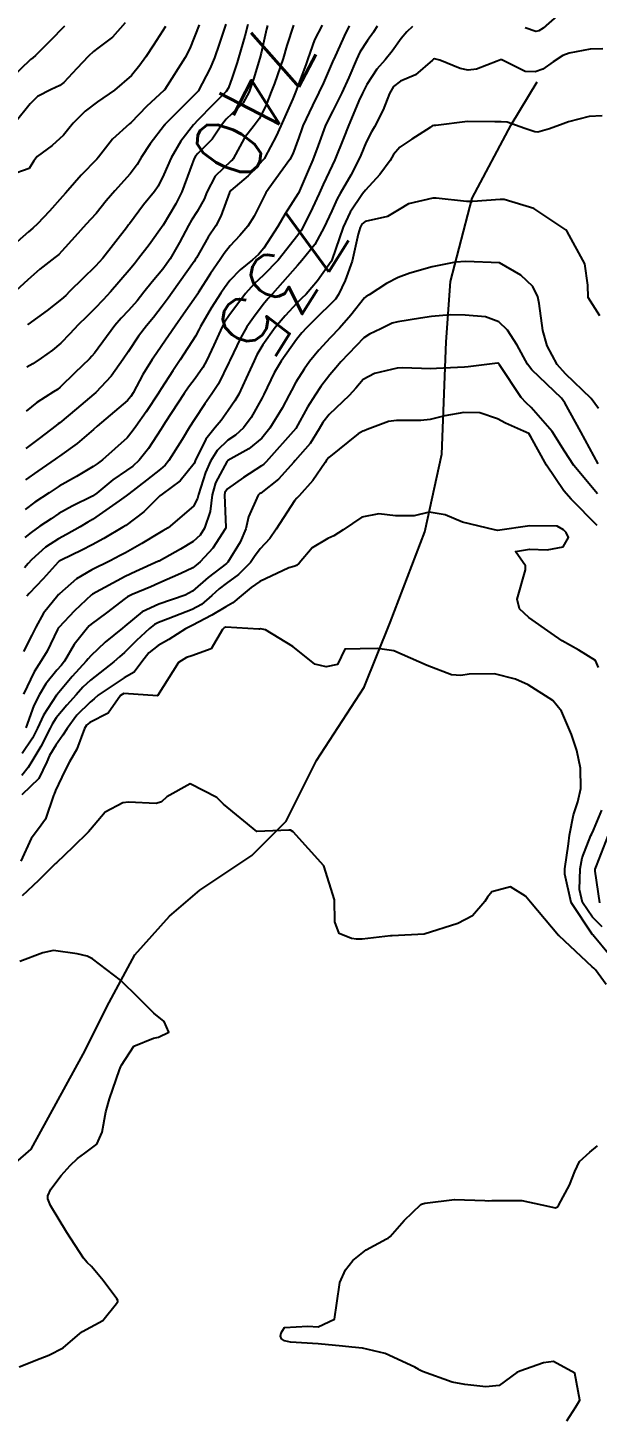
# Model space of a CAD drawing. Header units: metres. Extents: x 307586 to 320046, y 7427249 to 7434250.
# Drawn here: x 313176.9 to 313210.7, y 7432545.2 to 7432627.9 of the extents above; entities that cross this region are included whole.
import ezdxf
from ezdxf.enums import TextEntityAlignment as Align

# ---------------------------------------------------------------- set-up
doc = ezdxf.new("R2010")
doc.units = ezdxf.units.M
doc.header["$MEASUREMENT"] = 0
for name, color, linetype in [('Cotas', 45, 'Continuous'), ('Curvas de Nivel 1m', 11, 'Continuous'), ('Curvas de Nivel 5m', 15, 'Continuous'), ('Hidrografia', 140, 'Continuous')]:
    doc.layers.add(name, color=color, linetype=linetype)
doc.styles.add('Style-STANDARD', font='STANDARD.shx')

msp = doc.modelspace()

# ---------------------------------------------------------------- linework, layer by layer
at = {"layer": 'Curvas de Nivel 1m', "flags": 128}
for points, elevation in [([(313187.052, 7432628.114), (313186.495, 7432626.704), (313186.218, 7432626.172), (313185.004, 7432624.264), (313184.974, 7432624.22), (313184.945, 7432624.191), (313183.924, 7432623.27), (313182.984, 7432622.28), (313182.91, 7432622.211), (313181.894, 7432621.301), (313181.053, 7432620.238), (313180.952, 7432620.12), (313180.032, 7432619.16), (313179.246, 7432618.257), (313179.096, 7432618.092), (313178.928, 7432617.899), (313178.156, 7432617.026), (313177.434, 7432616.275), (313177.162, 7432616.016), (313176.898, 7432615.791), (313175.2, 7432614.305)], 744), ([(313179.05, 7432628.032), (313178.173, 7432627.131), (313177.314, 7432626.277), (313177.154, 7432626.146), (313177.02, 7432626.036), (313175.202, 7432624.307)], 747), ([(313182.64, 7432628.216), (313181.895, 7432627.372), (313181.03, 7432626.711), (313180.754, 7432626.516), (313180.463, 7432626.246), (313179.768, 7432625.5), (313179.007, 7432624.68), (313178.768, 7432624.5), (313178.25, 7432624.268), (313177.434, 7432623.84), (313176.994, 7432623.401), (313176.105, 7432622.293)], 746), ([(313188.628, 7432628.144), (313188.225, 7432626.958), (313187.957, 7432626.151), (313187.686, 7432625.483), (313187.003, 7432624.193), (313186.978, 7432624.16), (313186.262, 7432623.438), (313185.019, 7432622.189), (313185.001, 7432622.171), (313184.982, 7432622.141), (313184.133, 7432621.03), (313183.602, 7432620.204), (313183.357, 7432619.798), (313182.943, 7432619.25), (313182.026, 7432618.224), (313181.521, 7432617.634), (313180.913, 7432616.889), (313180.611, 7432616.539), (313180.331, 7432616.246), (313179.646, 7432615.502), (313178.887, 7432614.636), (313178.698, 7432614.449), (313178.457, 7432614.264), (313177.569, 7432613.58), (313176.869, 7432612.929), (313176.157, 7432612.291)], 743), ([(313199.726, 7432628.013), (313199.381, 7432627.683), (313199.042, 7432627.284), (313198.515, 7432626.541), (313198.095, 7432626.029), (313197.593, 7432625.459), (313197.008, 7432624.566), (313196.744, 7432624.044), (313196.533, 7432623.581), (313195.901, 7432622.056), (313195.638, 7432621.395), (313195.106, 7432620.068), (313194.95, 7432619.73), (313194.413, 7432618.6), (313194.17, 7432618.078), (313193.774, 7432617.227), (313193.232, 7432616.087), (313193.111, 7432615.877), (313192.898, 7432615.591), (313191.73, 7432614.107), (313190.874, 7432613.207), (313190.303, 7432612.692), (313189.791, 7432612.131), (313189.394, 7432611.596), (313188.844, 7432610.848), (313188.555, 7432610.425), (313188.408, 7432610.144), (313187.922, 7432609.049), (313187.498, 7432608.153), (313187.251, 7432607.711), (313186.797, 7432607.072), (313186.405, 7432606.55), (313186.149, 7432606.17), (313185.029, 7432604.449), (313184.862, 7432604.189), (313184.761, 7432604.027), (313184.039, 7432602.908), (313183.478, 7432602.203), (313183.097, 7432601.847), (313182.734, 7432601.59), (313181.918, 7432601.029), (313180.966, 7432600.236), (313180.711, 7432600.068), (313179.487, 7432599.471), (313178.701, 7432599.027), (313178.24, 7432598.722), (313177.58, 7432598.271), (313177.061, 7432597.903), (313176.683, 7432597.606)], 736), ([(313197.626, 7432628.034), (313197.406, 7432627.677), (313197.04, 7432627.181), (313196.593, 7432626.483), (313196.383, 7432626.05), (313195.933, 7432624.977), (313195.518, 7432624.062), (313194.992, 7432622.999), (313194.675, 7432622.385), (313194.532, 7432622.075), (313194.114, 7432620.931), (313193.798, 7432620.082), (313193.548, 7432619.483), (313192.946, 7432618.09), (313192.933, 7432618.065), (313192.145, 7432616.871), (313191.716, 7432616.108), (313190.89, 7432614.814), (313190.57, 7432614.439), (313190.204, 7432614.127), (313189.471, 7432613.54), (313188.871, 7432612.904), (313188.544, 7432612.465), (313188.328, 7432612.145), (313187.756, 7432611.244), (313187.127, 7432610.157), (313187.027, 7432609.962), (313186.827, 7432609.588), (313185.912, 7432608.174), (313185.469, 7432607.514), (313184.787, 7432606.455), (313184.685, 7432606.29), (313184.626, 7432606.192), (313183.89, 7432605.08), (313183.274, 7432604.205), (313183.061, 7432603.906), (313182.756, 7432603.544), (313181.299, 7432602.232), (313180.984, 7432601.992), (313180.737, 7432601.821), (313179.748, 7432601.229), (313178.719, 7432600.653), (313178.477, 7432600.501), (313178.131, 7432600.266), (313177.281, 7432599.701), (313176.703, 7432599.278)], 737), ([(313195.963, 7432628.056), (313195.664, 7432627.441), (313195.036, 7432626.07), (313195.023, 7432626.041), (313194.423, 7432624.661), (313194.161, 7432624.078), (313193.779, 7432623.298), (313193.212, 7432622.088), (313193.147, 7432621.922), (313192.973, 7432621.408), (313192.615, 7432620.438), (313192.43, 7432620.098), (313191.183, 7432618.364), (313191.008, 7432618.119), (313190.982, 7432618.069), (313190.931, 7432617.961), (313190.312, 7432616.725), (313189.936, 7432616.13), (313189.454, 7432615.578), (313188.891, 7432614.967), (313188.537, 7432614.493), (313188.299, 7432614.146), (313187.72, 7432613.306), (313186.98, 7432612.159), (313186.937, 7432612.084), (313186.86, 7432611.968), (313186.117, 7432610.898), (313185.618, 7432610.178), (313184.821, 7432609.02), (313184.479, 7432608.531), (313184.245, 7432608.196), (313183.698, 7432607.303), (313183.113, 7432606.207), (313182.99, 7432605.999), (313182.778, 7432605.762), (313180.98, 7432604.237), (313180.761, 7432604.04), (313179.802, 7432603.2), (313178.745, 7432602.449), (313178.633, 7432602.372), (313178.484, 7432602.263), (313177.454, 7432601.55), (313176.724, 7432601.04)], 738), ([(313194.346, 7432628.077), (313193.9, 7432627.221), (313193.507, 7432626.085), (313193.384, 7432625.722), (313193.009, 7432624.733), (313192.768, 7432624.094), (313192.599, 7432623.696), (313191.898, 7432622.106), (313191.61, 7432621.474), (313190.954, 7432620.22), (313190.919, 7432620.155), (313190.889, 7432620.121), (313189.95, 7432619.123), (313188.934, 7432618.247), (313188.879, 7432618.195), (313188.853, 7432618.141), (313188.339, 7432616.718), (313188.026, 7432616.149), (313187.581, 7432615.468), (313186.884, 7432614.241), (313186.833, 7432614.161), (313186.743, 7432614.023), (313185.442, 7432612.181), (313185.202, 7432611.841), (313184.85, 7432611.361), (313184.331, 7432610.704), (313183.913, 7432610.199), (313183.446, 7432609.584), (313182.817, 7432608.656), (313182.526, 7432608.214), (313181.809, 7432607.213), (313180.897, 7432606.238), (313180.782, 7432606.136), (313179.759, 7432605.264), (313178.765, 7432604.438), (313178.666, 7432604.359), (313178.541, 7432604.262), (313177.536, 7432603.491), (313176.749, 7432602.894)], 739), ([(313191.1, 7432628.072), (313191.049, 7432627.856), (313190.725, 7432626.426), (313190.644, 7432626.124), (313190.262, 7432624.876), (313190.018, 7432624.13), (313189.662, 7432623.468), (313188.99, 7432622.807), (313188.637, 7432622.492), (313188.368, 7432622.146), (313187.811, 7432621.31), (313186.957, 7432620.443), (313186.823, 7432620.294), (313186.748, 7432620.163), (313186.63, 7432619.845), (313186.011, 7432618.174), (313185.649, 7432617.452), (313184.903, 7432616.19), (313184.067, 7432615.023), (313183.439, 7432614.204), (313183.19, 7432613.897), (313182.876, 7432613.502), (313181.78, 7432612.226), (313181.337, 7432611.752), (313180.848, 7432611.24), (313180.346, 7432610.739), (313179.856, 7432610.25), (313179.363, 7432609.719), (313178.822, 7432609.174), (313178.327, 7432608.755), (313177.647, 7432608.272), (313177.151, 7432607.934), (313176.805, 7432607.737)], 741), ([(313189.927, 7432628.131), (313189.752, 7432627.424), (313189.386, 7432626.136), (313189.299, 7432625.858), (313189.011, 7432624.964), (313188.788, 7432624.359), (313188.638, 7432624.144), (313187.827, 7432623.319), (313186.986, 7432622.46), (313186.714, 7432622.164), (313185.951, 7432621.192), (313185.372, 7432620.184), (313184.943, 7432619.203), (313184.611, 7432618.518), (313184.385, 7432618.195), (313183.731, 7432617.392), (313182.904, 7432616.277), (313182.876, 7432616.238), (313182.853, 7432616.211), (313182.716, 7432616.027), (313181.315, 7432614.234), (313180.878, 7432613.746), (313180.113, 7432613.005), (313179.365, 7432612.255), (313179.113, 7432612.003), (313178.856, 7432611.777), (313178.003, 7432611.111), (313176.868, 7432610.28), (313176.848, 7432610.265)], 742), ([(313208.32, 7432628.648), (313207.484, 7432627.916), (313207.228, 7432627.74), (313207.05, 7432627.712), (313206.411, 7432627.93)], 736), ([(313210.991, 7432622.684), (313210.225, 7432622.654), (313208.987, 7432622.339), (313208.677, 7432622.213), (313207.855, 7432621.911), (313207.172, 7432621.726), (313206.98, 7432621.731), (313206.386, 7432621.929), (313205.35, 7432622.308), (313204.987, 7432622.327), (313204.611, 7432622.329), (313202.987, 7432622.358), (313201.111, 7432622.125), (313200.984, 7432622.108), (313200.897, 7432622.088), (313200.769, 7432622.002), (313199.677, 7432621.309), (313198.965, 7432620.837), (313198.598, 7432620.384), (313198.383, 7432620.026), (313197.778, 7432619.199), (313196.935, 7432618.271), (313196.746, 7432618.043), (313196.016, 7432616.954), (313195.592, 7432616.06), (313194.921, 7432614.107), (313194.906, 7432614.07), (313194.882, 7432614.019), (313194.073, 7432612.876), (313193.391, 7432612.085), (313193.126, 7432611.82), (313192.855, 7432611.547), (313192.144, 7432610.8), (313191.558, 7432610.109), (313190.822, 7432609.069), (313190.468, 7432608.471), (313190.304, 7432608.125), (313189.842, 7432607.084), (313189.39, 7432606.134), (313189.17, 7432605.745), (313188.773, 7432605.164), (313188.348, 7432604.563), (313187.994, 7432604.148), (313187.447, 7432603.462), (313186.804, 7432602.159), (313186.789, 7432602.113), (313186.741, 7432602.011), (313185.921, 7432600.976), (313184.846, 7432600.188), (313184.712, 7432600.081), (313183.764, 7432599.137), (313182.694, 7432598.33), (313182.507, 7432598.213), (313181.369, 7432597.543), (313180.677, 7432597.165), (313180.068, 7432596.85), (313178.843, 7432596.258), (313178.727, 7432596.195), (313178.662, 7432596.136), (313177.77, 7432595.151), (313176.934, 7432594.277), (313176.808, 7432594.111)], 734), ([(313210.847, 7432610.786), (313210.159, 7432611.887), (313210.136, 7432612.621), (313209.959, 7432613.889), (313208.902, 7432615.82), (313208.824, 7432615.901), (313206.922, 7432617.176), (313205.168, 7432617.708), (313204.929, 7432617.707), (313203.307, 7432617.586), (313202.927, 7432617.602), (313201.13, 7432617.797), (313200.93, 7432617.789), (313199.486, 7432617.453), (313198.919, 7432617.114), (313198.229, 7432616.711), (313196.908, 7432616.409), (313196.705, 7432616.244), (313196.609, 7432616.044), (313196.5, 7432615.647), (313196.142, 7432614.051), (313195.712, 7432612.898), (313195.314, 7432612.063), (313195.134, 7432611.79), (313194.854, 7432611.489), (313194.131, 7432610.79), (313193.428, 7432610.084), (313193.142, 7432609.775), (313192.826, 7432609.38), (313191.906, 7432608.104), (313191.501, 7432607.411), (313190.883, 7432606.119), (313190.781, 7432605.91), (313190.141, 7432604.755), (313189.686, 7432604.131), (313189.2, 7432603.694), (313188.755, 7432603.39), (313188.105, 7432602.791), (313187.718, 7432602.15), (313187.42, 7432601.466), (313187.004, 7432600.157), (313186.94, 7432599.928), (313186.706, 7432599.479), (313185.194, 7432598.182), (313184.883, 7432597.994), (313184.688, 7432597.885), (313183.627, 7432597.252), (313182.67, 7432596.702), (313182.354, 7432596.529), (313181.752, 7432596.224), (313180.657, 7432595.687), (313179.76, 7432595.141), (313178.741, 7432594.259), (313178.69, 7432594.211), (313178.642, 7432594.158), (313177.795, 7432593.105), (313177.332, 7432592.273), (313177.102, 7432591.789), (313176.601, 7432590.825)], 733), ([(313210.777, 7432605.276), (313210.33, 7432605.885), (313208.805, 7432607.35), (313208.311, 7432607.905), (313207.729, 7432609.006), (313207.455, 7432609.914), (313207.24, 7432611.533), (313207.164, 7432611.917), (313206.869, 7432612.545), (313206.161, 7432613.216), (313204.883, 7432613.95), (313202.884, 7432614.029), (313202.277, 7432613.979), (313200.88, 7432613.707), (313199.556, 7432613.333), (313198.873, 7432613.071), (313198.178, 7432612.718), (313197.136, 7432612.037), (313196.957, 7432611.943), (313196.86, 7432611.86), (313196.054, 7432610.843), (313195.372, 7432610.062), (313194.827, 7432609.483), (313194.151, 7432608.745), (313193.599, 7432608.082), (313193.272, 7432607.619), (313192.794, 7432606.843), (313192.522, 7432606.359), (313192.383, 7432606.096), (313191.968, 7432605.295), (313191.251, 7432604.113), (313190.757, 7432603.508), (313189.989, 7432602.889), (313188.743, 7432602.187), (313188.718, 7432602.165), (313188.7, 7432602.14), (313188.012, 7432600.859), (313187.819, 7432600.149), (313187.694, 7432599.159), (313187.359, 7432598.153), (313187.095, 7432597.748), (313186.681, 7432597.367), (313185.93, 7432596.915), (313184.663, 7432596.206), (313184.633, 7432596.19), (313183.276, 7432595.584), (313182.654, 7432595.284), (313180.701, 7432594.239), (313180.643, 7432594.2), (313179.631, 7432593.252), (313178.695, 7432592.259), (313178.663, 7432592.219), (313178.621, 7432592.132), (313178.019, 7432590.848), (313177.663, 7432590.269), (313177.241, 7432589.619), (313176.607, 7432588.28)], 732), ([(313210.744, 7432601.993), (313209.712, 7432603.891), (313208.78, 7432605.626), (313208.575, 7432605.902), (313206.808, 7432607.577), (313206.555, 7432607.924), (313205.944, 7432609.053), (313205.355, 7432609.942), (313204.84, 7432610.445), (313204.064, 7432610.739), (313202.846, 7432610.84), (313201.978, 7432610.851), (313200.844, 7432610.756), (313200.192, 7432610.657), (313198.839, 7432610.445), (313198.512, 7432610.349), (313197.842, 7432610.03), (313197.155, 7432609.712), (313196.827, 7432609.488), (313195.456, 7432608.06), (313195.167, 7432607.705), (313194.801, 7432607.275), (313194.272, 7432606.594), (313193.927, 7432606.079), (313193.488, 7432605.37), (313192.777, 7432604.09), (313191.019, 7432602.116), (313190.883, 7432601.976), (313190.739, 7432601.862), (313189.674, 7432601.185), (313188.718, 7432600.495), (313188.569, 7432600.287), (313188.54, 7432600.142), (313188.631, 7432598.203), (313188.616, 7432598.141), (313187.852, 7432596.972), (313187.092, 7432596.156), (313186.864, 7432595.955), (313186.659, 7432595.81), (313185.945, 7432595.46), (313184.65, 7432594.887), (313184.167, 7432594.675), (313183.064, 7432594.206), (313182.781, 7432594.069), (313182.641, 7432593.978), (313181.533, 7432593.127), (313180.625, 7432592.443), (313180.516, 7432592.349), (313180.415, 7432592.242), (313179.622, 7432591.236), (313179.035, 7432590.256), (313178.847, 7432590), (313178.587, 7432589.71), (313177.94, 7432588.906), (313177.548, 7432588.27), (313177.223, 7432587.613), (313176.733, 7432586.278)], 731), ([(313210.697, 7432598.324), (313209.155, 7432599.896), (313208.72, 7432600.388), (313207.672, 7432601.911), (313206.76, 7432603.596), (313206.627, 7432603.787), (313206.313, 7432603.927), (313205.241, 7432604.416), (313204.77, 7432604.671), (313203.714, 7432605.021), (313202.774, 7432605.038), (313201.635, 7432604.85), (313200.769, 7432604.635), (313200.208, 7432604.566), (313198.768, 7432604.577), (313198.286, 7432604.506), (313197.018, 7432604.037), (313196.839, 7432603.962), (313196.762, 7432603.935), (313196.487, 7432603.771), (313194.746, 7432602.365), (313194.611, 7432602.205), (313194.528, 7432602.072), (313193.802, 7432601.004), (313192.981, 7432600.087), (313192.848, 7432599.952), (313192.71, 7432599.784), (313191.616, 7432598.106), (313191.245, 7432597.551), (313190.675, 7432596.934), (313190.323, 7432596.469), (313190.085, 7432596.126), (313189.387, 7432595.402), (313188.65, 7432594.872), (313188.23, 7432594.561), (313187.8, 7432594.148), (313187.175, 7432593.617), (313186.634, 7432593.318), (313185.206, 7432592.759), (313184.627, 7432592.551), (313184.383, 7432592.435), (313184.086, 7432592.195), (313183.327, 7432591.488), (313182.601, 7432590.769), (313182.312, 7432590.499), (313181.976, 7432590.219), (313180.582, 7432589.128), (313180.123, 7432588.699), (313179.725, 7432588.248), (313179.184, 7432587.634), (313178.552, 7432586.876), (313178.303, 7432586.506), (313178.185, 7432586.264), (313177.63, 7432585.171), (313177.105, 7432584.274), (313176.877, 7432583.919), (313176.515, 7432583.457)], 729), ([(313210.778, 7432589.877), (313210.599, 7432590.285), (313209.594, 7432590.904), (313208.616, 7432591.468), (313207.952, 7432591.907), (313206.632, 7432592.843), (313206.072, 7432593.364), (313205.946, 7432593.93), (313206.429, 7432595.692), (313206.44, 7432595.923), (313205.835, 7432596.773), (313206.678, 7432596.918), (313207.724, 7432596.863), (313208.68, 7432597.048), (313208.98, 7432597.605), (313208.85, 7432597.898), (313208.695, 7432598.063), (313208.321, 7432598.279), (313206.697, 7432598.292), (313204.775, 7432598.03), (313204.694, 7432598.033), (313204.59, 7432598.055), (313202.698, 7432598.527), (313201.663, 7432598.946), (313200.704, 7432599.115), (313199.814, 7432598.896), (313198.702, 7432598.891), (313197.72, 7432599.013), (313196.701, 7432598.808), (313195.596, 7432598.056), (313195.051, 7432597.701), (313194.685, 7432597.549), (313193.763, 7432596.993), (313192.987, 7432596.087), (313192.817, 7432595.933), (313192.661, 7432595.886), (313192.375, 7432595.809), (313190.652, 7432594.995), (313190.134, 7432594.639), (313189.541, 7432594.131), (313189.047, 7432593.727), (313188.636, 7432593.487), (313187.798, 7432592.981), (313186.625, 7432592.372), (313186.222, 7432592.166), (313185.247, 7432591.547), (313184.608, 7432591.181), (313184.045, 7432590.752), (313183.639, 7432590.2), (313183.188, 7432589.603), (313182.583, 7432589.261), (313181.05, 7432588.233), (313180.797, 7432588.009), (313180.566, 7432587.811), (313179.77, 7432587.033), (313179.198, 7432586.253), (313178.949, 7432585.845), (313178.533, 7432585.246), (313178.154, 7432584.637), (313177.991, 7432584.265), (313177.511, 7432583.272), (313176.503, 7432582.299)], 728), ([(313211.364, 7432572.837), (313210.523, 7432573.878), (313210.466, 7432573.941), (313210.404, 7432574.004), (313209.156, 7432575.893), (313208.763, 7432577.582), (313208.778, 7432577.897), (313208.98, 7432579.382), (313209.057, 7432579.894), (313209.285, 7432581.098), (313209.553, 7432581.889), (313209.722, 7432582.676), (313209.699, 7432583.888), (313209.489, 7432584.935), (313209.159, 7432585.894), (313208.564, 7432587.275), (313208.05, 7432587.905), (313206.582, 7432588.844), (313205.842, 7432589.188), (313204.588, 7432589.494), (313203.086, 7432589.467), (313202.587, 7432589.389), (313202.036, 7432589.427), (313200.593, 7432590), (313198.605, 7432590.855), (313197.641, 7432590.997), (313196.607, 7432590.974), (313195.69, 7432590.97), (313195.26, 7432590.06), (313194.591, 7432589.921), (313193.907, 7432590.077), (313192.608, 7432591.116), (313190.98, 7432592.115), (313190.678, 7432592.174), (313190.623, 7432592.154), (313190.589, 7432592.154), (313188.624, 7432592.27), (313188.527, 7432592.237), (313188.423, 7432592.142), (313187.763, 7432590.991), (313186.599, 7432590.56), (313186.292, 7432590.47), (313185.814, 7432590.172), (313184.573, 7432588.19), (313182.574, 7432588.331), (313182.366, 7432588.213), (313181.626, 7432587.155), (313180.548, 7432586.591), (313180.344, 7432586.444), (313180.229, 7432586.243), (313179.767, 7432585.011), (313179.338, 7432584.252), (313179.053, 7432583.719), (313178.506, 7432582.554), (313178.418, 7432582.346), (313178.389, 7432582.261), (313177.903, 7432580.844), (313177.505, 7432580.27), (313177.051, 7432579.69), (313176.454, 7432578.353)], 727), ([(313211.22, 7432571.017), (313210.59, 7432571.877), (313210.486, 7432571.981), (313210.385, 7432572.068), (313208.431, 7432573.9), (313208.403, 7432573.927), (313206.734, 7432575.917), (313206.428, 7432576.272), (313205.544, 7432576.826), (313204.432, 7432576.532), (313204.169, 7432576.211), (313204.014, 7432575.954), (313203.278, 7432575.097), (313202.41, 7432574.638), (313200.403, 7432574), (313198.505, 7432573.916), (313198.402, 7432573.908), (313196.722, 7432573.715), (313196.4, 7432573.703), (313196.101, 7432573.746), (313195.366, 7432574.056), (313195.096, 7432574.746), (313195.092, 7432576.06), (313194.453, 7432578.07), (313192.629, 7432580.088), (313192.474, 7432580.195), (313192.362, 7432580.205), (313190.473, 7432580.12), (313188.497, 7432581.747), (313188.097, 7432582.144), (313186.511, 7432582.961), (313185.123, 7432582.181), (313184.802, 7432581.881), (313184.497, 7432581.789), (313182.839, 7432581.866), (313182.497, 7432581.826), (313181.457, 7432581.257), (313180.595, 7432580.238), (313180.471, 7432580.094), (313179.528, 7432579.183), (313178.571, 7432578.259), (313178.508, 7432578.204), (313178.451, 7432578.154), (313177.498, 7432577.208), (313176.52, 7432576.279)], 726), ([(313210.99, 7432574.452), (313210.414, 7432575.021), (313209.829, 7432575.886), (313209.651, 7432576.671), (313209.679, 7432577.888), (313209.8, 7432578.546), (313210.324, 7432579.881), (313210.371, 7432579.985), (313210.478, 7432580.199), (313210.976, 7432581.393)], 728), ([(313210.851, 7432575.874), (313210.57, 7432577.759), (313210.583, 7432577.878), (313210.643, 7432578.065), (313211.345, 7432579.867)], 729), ([(313208.899, 7432545.047), (313209.425, 7432545.886), (313209.661, 7432546.292), (313209.362, 7432547.887), (313208.1, 7432548.585), (313207.494, 7432548.511), (313206.094, 7432548.014), (313205.91, 7432547.923), (313204.865, 7432547.154), (313204.08, 7432547.072), (313202.828, 7432547.216), (313202.084, 7432547.35), (313200.321, 7432547.997), (313200.164, 7432548.069), (313200.094, 7432548.106), (313199.85, 7432548.247), (313198.103, 7432549.068), (313196.756, 7432549.384), (313196.107, 7432549.444), (313195.565, 7432549.505), (313194.109, 7432549.633), (313192.467, 7432549.729), (313192.11, 7432549.818), (313191.943, 7432549.924), (313191.883, 7432550.093), (313191.91, 7432550.299), (313192.121, 7432550.604), (313193.505, 7432550.694), (313194.122, 7432550.652), (313195.076, 7432551.108), (313195.232, 7432552.054), (313195.396, 7432553.292), (313195.729, 7432554.047), (313196.168, 7432554.591), (313196.972, 7432555.235), (313198.181, 7432555.874), (313198.28, 7432555.921), (313198.394, 7432556.018), (313199.232, 7432556.975), (313200.212, 7432557.921), (313200.261, 7432557.951), (313200.445, 7432557.997), (313202.215, 7432558.221), (313204.013, 7432558.154), (313204.215, 7432558.151), (313204.441, 7432558.173), (313206.215, 7432558.157), (313207.403, 7432557.908), (313208.21, 7432557.734), (313208.328, 7432557.782), (313208.412, 7432557.898), (313209.039, 7432559.078), (313209.365, 7432559.889), (313209.638, 7432560.49), (313210.25, 7432561.04), (313210.712, 7432561.417)], 726)]:
    msp.add_lwpolyline(points, dxfattribs=dict(at, elevation=elevation))
at = {"layer": 'Curvas de Nivel 5m', "flags": 128}
for points, elevation in [([(313185.05, 7432627.998), (313184.336, 7432626.894), (313183.872, 7432626.202), (313183.52, 7432625.703), (313183.012, 7432625.089), (313182.003, 7432624.225), (313180.996, 7432623.533), (313180.271, 7432622.966), (313179.558, 7432622.254), (313179.298, 7432621.937), (313178.972, 7432621.55), (313178.305, 7432620.924), (313177.426, 7432620.275), (313177.211, 7432620.017), (313176.946, 7432619.564), (313175.809, 7432619.165)], 745), ([(313192.645, 7432628.096), (313192.255, 7432626.881), (313192.03, 7432626.105), (313191.52, 7432624.624), (313191.325, 7432624.115), (313190.995, 7432623.286), (313190.598, 7432622.513), (313190.302, 7432622.127), (313189.728, 7432621.376), (313189.068, 7432620.139), (313189.018, 7432620.074), (313188.952, 7432620.019), (313187.984, 7432619.108), (313187.507, 7432618.154), (313187.34, 7432617.742), (313186.916, 7432617.008), (313186.59, 7432616.482), (313186.414, 7432616.167), (313185.87, 7432615.152), (313185.317, 7432614.183), (313184.877, 7432613.573), (313184.24, 7432612.826), (313183.758, 7432612.201), (313183.366, 7432611.694), (313182.847, 7432611.121), (313182.4, 7432610.656), (313182.03, 7432610.222), (313180.816, 7432608.568), (313180.668, 7432608.387), (313180.525, 7432608.243), (313179.65, 7432607.402), (313178.787, 7432606.541), (313178.633, 7432606.414), (313178.387, 7432606.264), (313177.403, 7432605.647), (313176.771, 7432605.119)], 740), ([(313211.035, 7432626.685), (313210.267, 7432626.655), (313209.031, 7432626.43), (313208.648, 7432626.285), (313208.078, 7432625.909), (313207.458, 7432625.476), (313207.017, 7432625.316), (313206.42, 7432625.332), (313205.181, 7432625.948), (313205.024, 7432626.017), (313204.951, 7432626.024), (313204.745, 7432625.953), (313203.517, 7432625.466), (313203.017, 7432625.413), (313202.545, 7432625.504), (313201.352, 7432625.995), (313201.024, 7432626.091), (313200.959, 7432626.065), (313200.904, 7432626.001), (313199.896, 7432625.129), (313199.01, 7432624.746), (313198.593, 7432624.438), (313198.353, 7432624.026), (313197.975, 7432623.048), (313197.454, 7432622.035), (313197.277, 7432621.738), (313196.969, 7432621.125), (313196.65, 7432620.352), (313196.516, 7432620.047), (313196.062, 7432619.171), (313195.425, 7432618.063), (313195.247, 7432617.746), (313194.918, 7432617.043), (313194.611, 7432616.369), (313194.478, 7432616.074), (313193.925, 7432615.047), (313193.138, 7432614.087), (313193.018, 7432613.952), (313192.88, 7432613.789), (313191.403, 7432612.112), (313191.146, 7432611.828), (313190.853, 7432611.475), (313190.274, 7432610.694), (313189.876, 7432610.13), (313189.494, 7432609.465), (313188.87, 7432608.139), (313188.853, 7432608.099), (313188.811, 7432608.01), (313188.183, 7432606.755), (313187.792, 7432606.15), (313187.371, 7432605.56), (313186.768, 7432604.627), (313186.473, 7432604.164), (313186.024, 7432603.439), (313185.244, 7432602.182), (313185.018, 7432601.906), (313184.735, 7432601.663), (313183.908, 7432601.015), (313182.861, 7432600.209), (313182.782, 7432600.14), (313182.712, 7432600.09), (313182.283, 7432599.791), (313180.697, 7432598.679), (313180.425, 7432598.513), (313179.969, 7432598.247), (313179.156, 7432597.785), (313178.682, 7432597.527), (313177.918, 7432597.024), (313177.082, 7432596.276), (313176.877, 7432596.062), (313176.658, 7432595.801)], 735), ([(313210.718, 7432600.214), (313209.309, 7432601.894), (313208.751, 7432602.74), (313208.012, 7432603.908), (313206.777, 7432605.346), (313206.471, 7432605.616), (313206.185, 7432605.929), (313204.879, 7432607.882), (313204.83, 7432607.95), (313204.786, 7432607.978), (313204.602, 7432607.952), (313203.024, 7432607.754), (313202.81, 7432607.744), (313201.143, 7432607.66), (313200.808, 7432607.649), (313199.118, 7432607.708), (313198.808, 7432607.685), (313197.466, 7432607.37), (313196.797, 7432607.005), (313196.348, 7432606.488), (313195.952, 7432606.052), (313194.772, 7432604.932), (313194.391, 7432604.45), (313194.179, 7432604.076), (313193.631, 7432603.204), (313192.744, 7432602.178), (313192.668, 7432602.091), (313191.759, 7432601.073), (313190.715, 7432600.251), (313190.635, 7432600.199), (313190.55, 7432600.122), (313189.982, 7432598.845), (313189.809, 7432598.129), (313189.479, 7432597.334), (313188.74, 7432596.139), (313188.704, 7432596.099), (313188.662, 7432596.065), (313187.58, 7432595.224), (313186.645, 7432594.41), (313186.217, 7432594.166), (313184.637, 7432593.648), (313183.658, 7432593.175), (313182.624, 7432592.325), (313182.491, 7432592.212), (313181.451, 7432591.387), (313180.598, 7432590.565), (313180.453, 7432590.384), (313180.336, 7432590.243), (313179.504, 7432589.33), (313178.608, 7432588.26), (313178.59, 7432588.242), (313178.572, 7432588.217), (313177.79, 7432587.032), (313177.441, 7432586.271), (313177.145, 7432585.666), (313176.528, 7432584.765)], 730), ([(313176.354, 7432548.277), (313177.596, 7432548.767), (313178.1, 7432548.958), (313178.959, 7432549.397), (313179.961, 7432550.242), (313180.035, 7432550.32), (313180.115, 7432550.375), (313181.322, 7432551.025), (313182.14, 7432552.038), (313182.204, 7432552.147), (313182.206, 7432552.209), (313182.144, 7432552.319), (313181.345, 7432553.413), (313180.644, 7432554.233), (313180.397, 7432554.468), (313180.168, 7432554.738), (313179.175, 7432556.25), (313178.207, 7432557.864), (313178.046, 7432558.262), (313178.041, 7432558.436), (313178.219, 7432558.832), (313178.834, 7432559.647), (313179.383, 7432560.248), (313179.816, 7432560.668), (313180.244, 7432560.975), (313180.965, 7432561.517), (313181.271, 7432562.225), (313181.489, 7432563.436), (313181.724, 7432564.218), (313182.3, 7432565.93), (313182.385, 7432566.127), (313182.423, 7432566.209), (313183.17, 7432567.351), (313184.327, 7432567.819), (313184.629, 7432567.885), (313185.236, 7432568.176), (313184.964, 7432568.806), (313184.344, 7432569.312), (313183.463, 7432570.199), (313182.369, 7432571.271), (313181.13, 7432572.229), (313180.696, 7432572.546), (313180.387, 7432572.691), (313179.793, 7432572.841), (313178.391, 7432573.046), (313177.759, 7432572.897), (313176.384, 7432572.385)], 725)]:
    msp.add_lwpolyline(points, dxfattribs=dict(at, elevation=elevation))
at = {"layer": 'Hidrografia', "elevation": 311.143}
msp.add_lwpolyline([(313173.475, 7432558.107), (313177.06, 7432561.22), (313180.143, 7432566.87), (313181.685, 7432569.952), (313183.227, 7432572.777), (313185.282, 7432575.088), (313187.081, 7432576.629), (313190.164, 7432578.684), (313192.22, 7432580.739), (313194.018, 7432584.334), (313196.845, 7432588.7), (313198.386, 7432592.552), (313200.442, 7432597.946), (313201.47, 7432602.568), (313201.727, 7432609.246), (313201.984, 7432612.841), (313203.271, 7432617.791), (313205.584, 7432622.157), (313207.126, 7432624.725)], dxfattribs=at)

# ---------------------------------------------------------------- texts
at = {"layer": 'Cotas', "style": 'Style-STANDARD'}
for s, rotation, p in [('740', 242.57486, (313190.248, 7432623.527, 740)), ('735', 237.6691, (313191.976, 7432612.773, 735))]:
    msp.add_text(s, height=4, rotation=rotation, dxfattribs=at).set_placement(p, align=Align.MIDDLE_CENTER)

doc.saveas('drawing.dxf')
